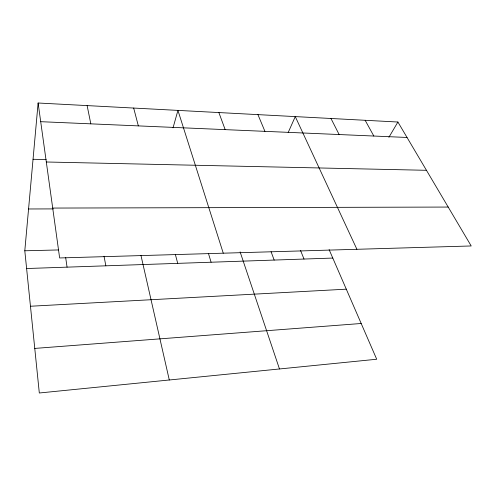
<?xml version="1.0" encoding="UTF-8"?>
<svg xmlns="http://www.w3.org/2000/svg" width="496" height="496" viewBox="0 0 496 496"><rect width="100%" height="100%" fill="white"/><g stroke="black" fill="none" stroke-linecap="round" stroke-linejoin="round"><path stroke-width="0.74" d="M329.121 249.618L376.706 359.24L39.314 392.993L24.8 250.784L38.111 103.007L397.904 122.022L471.2 245.96L59.638 257.957L38.111 103.007M173.036 127.844L177.94 110.397L223.262 253.189M288.176 132.537L295.269 116.597L356.909 249.29M388.889 137.311L397.904 122.022M34.763 348.415L361.187 323.491M30.461 306.243L346.295 289.174M26.61 268.528L332.791 258.063M24.8 250.784L58.429 249.947M28.563 208.977L53.227 208.903M52.706 208.066L448.198 207.061M46.308 161.994L426.461 170.302M33.046 159.278L46.159 159.582M40.709 121.687L407.036 137.466M365.149 120.292L373.829 136.034M330.968 118.482L339.14 134.54M257.939 114.626L264.926 131.347M300.539 250.443L304.005 259.048M271.07 251.695L274.164 260.065M218.872 112.561L225.172 129.63M240.107 251.881L279.471 368.968M208.469 253.518L211.091 262.223M175.367 254.485L177.723 263.364M133.678 108.06L138.341 125.891M140.976 255.49L169.291 379.992M87.129 105.598L90.818 123.845M104.042 256.227L105.84 265.819M65.639 257.337L67.065 267.146"/></g></svg>
